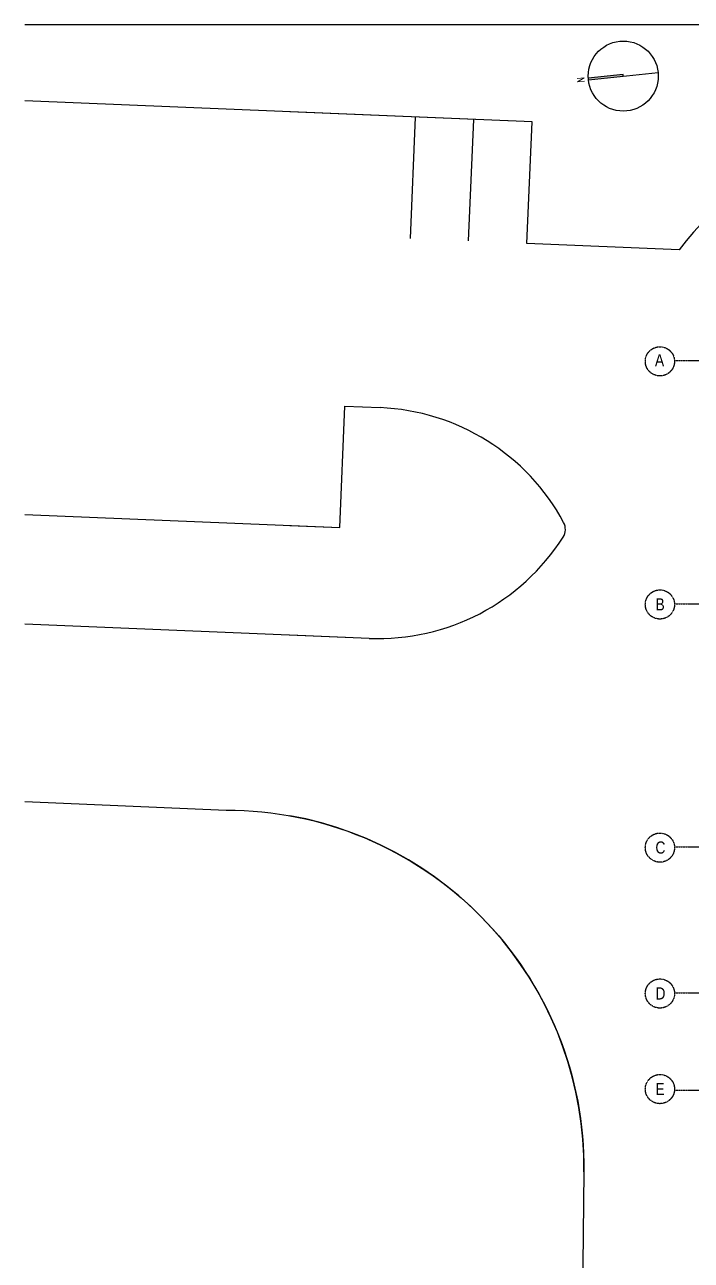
# Model space of a CAD drawing. Extents: x 0 to 163200, y -20682 to 90307.
# Drawn here: x 0 to 27402, y 36347 to 87164 of the extents above; entities that cross this region are included whole.
import ezdxf

# ---------------------------------------------------------------- set-up
doc = ezdxf.new("R2010")
doc.units = 0
doc.header["$LTSCALE"] = 8
doc.header["$MEASUREMENT"] = 0
doc.linetypes.add('CENTER', pattern=[2, 1.25, -0.25, 0.25, -0.25])
doc.layers.get('0').update_dxf_attribs({"linetype": 'CONTINUOUS'})
for name, color, linetype in [('BDY', 5, 'CONTINUOUS'), ('GRID', 5, 'CENTER'), ('ROAD', 5, 'CONTINUOUS')]:
    doc.layers.add(name, color=color, linetype=linetype)
doc.styles.add('KRTA-35', font='SIMPLEX', dxfattribs={"width": 0.8, "height": 3.5})
doc.styles.add('TXT-50-$100', font='ARIALN.TTF', dxfattribs={"height": 500})

# ---------------------------------------------------------------- blocks, each defined once
blk = doc.blocks.new('A$C56FB124C')
blk.add_hatch(color=256).paths.add_polyline_path([(5044, 3820), (5026, 3995), (1210, 3588, 0.0114331), (1224, 3413)])
for p, q in [((1224, 3413), (8864, 4227)), ((5026, 3995), (1210, 3588)), ((5044, 3820), (5026, 3995))]:
    blk.add_line(p, q)
blk.add_circle((5044, 3820), 3842)
at = {"style": 'KRTA-35', "width": 0.8}
blk.add_text('N', height=768, rotation=96.08353, dxfattribs=at).set_placement((807, 3150))

msp = doc.modelspace()

# ---------------------------------------------------------------- linework, layer by layer
at = {"layer": 'BDY', "ltscale": 10}
msp.add_line((123339.8, 87164.1), (0, 87164.1), dxfattribs=at)
msp.add_line((123339.8, 87164.1), (0, 87164.1), dxfattribs=at)
at = {"layer": 'GRID', "ltscale": 0.5}
for p, q in [((26712.1, 73349.1), (149069, 73349.1)), ((26712.1, 73349.1), (149069, 73349.1)), ((26712.1, 63349.1), (144306.4, 63349.1)), ((26712.1, 63349.1), (144306.4, 63349.1)), ((26712.1, 53349.1), (149125.2, 53349.1)), ((26712.1, 53349.1), (149125.2, 53349.1)), ((26712.1, 47349.1), (149125.2, 47349.1)), ((26712.1, 47349.1), (149125.2, 47349.1)), ((26712.1, 43349.1), (149125.2, 43349.1)), ((26712.1, 43349.1), (149125.2, 43349.1))]:
    msp.add_line(p, q, dxfattribs=at)
for centre in [(26112.8, 73319.4), (26112.8, 73319.4), (26112.8, 63319.4), (26112.8, 63319.4), (26112.8, 53319.4), (26112.8, 53319.4), (26112.8, 47319.4), (26112.8, 47319.4), (26112.8, 43388.5), (26112.8, 43388.5)]:
    msp.add_circle(centre, 600, dxfattribs=at)
at = {"layer": 'ROAD'}
for p, q in [((20856.3, 83164.9), (10895.7, 83580.1)), ((20856.3, 83164.9), (10895.7, 83580.1)), ((15852.2, 78369.2), (16060.5, 83364.8)), ((15852.2, 78369.2), (16060.5, 83364.8)), ((18250.1, 78269.2), (18458.4, 83264.9)), ((18250.1, 78269.2), (18458.4, 83264.9)), ((20648, 78169.2), (20856.3, 83164.9)), ((20648, 78169.2), (20856.3, 83164.9)), ((26901.1, 77908.6), (20648, 78169.2)), ((26901.1, 77908.6), (20648, 78169.2)), ((12954.5, 66479.5), (13162.7, 71475.2)), ((12954.5, 66479.5), (13162.7, 71475.2)), ((13162.7, 71475.2), (14607.9, 71415)), ((13162.7, 71475.2), (14607.9, 71415)), ((0, 67019.6), (12954.5, 66479.5)), ((0, 67019.6), (12954.5, 66479.5)), ((10895.7, 66565.4), (12954.5, 66479.5)), ((10895.7, 66565.4), (12954.5, 66479.5)), ((14163.6, 61925.4), (0, 62515.8)), ((14163.6, 61925.4), (0, 62515.8)), ((14163.6, 61925.4), (10895.7, 62061.6)), ((14163.6, 61925.4), (10895.7, 62061.6))]:
    msp.add_line(p, q, dxfattribs=at)
msp.add_lwpolyline([(20856.3, 83164.9), (0, 84034.3)], dxfattribs=at)
msp.add_lwpolyline([(20856.3, 83164.9), (0, 84034.3)], dxfattribs=at)
at = {"layer": 'ROAD', "flags": 128}
msp.add_lwpolyline([(0, 55209.5), (8285.5, 54864.1, -0.4177264), (22986.6, 39990.1), (22761.5, 19556.1)], format="xyb", dxfattribs=at)
msp.add_lwpolyline([(0, 55209.5), (8285.5, 54864.1, -0.4177264), (22986.6, 39990.1), (22761.5, 19556.1)], format="xyb", dxfattribs=at)
at = {"layer": 'ROAD'}
for centre, radius, start, end in [((39689.6, 67964.1), 16200, 90, 142.13105), ((39689.6, 67964.1), 16200, 90, 142.13105), ((14233.1, 62422.8), 9000, 28.33716, 87.61296), ((14233.1, 62422.8), 9000, 28.33716, 87.61296), ((21626.5, 66409.9), 600, 327.54537, 28.33716), ((21626.5, 66409.9), 600, 327.54537, 28.33716), ((14538.4, 70917.6), 9000, 267.61311, 327.54537), ((14538.4, 70917.6), 9000, 267.61311, 327.54537), ((8287.6, 40164.1), 14700, 359.32178, 79.78043), ((8287.6, 40164.1), 14700, 359.32178, 79.78043)]:
    msp.add_arc(centre, radius, start, end, dxfattribs=at)

# ---------------------------------------------------------------- block references
at = {"xscale": 0.375, "yscale": 0.375, "zscale": 0.375}
msp.add_blockref('A$C56FB124C', (22714.1, 83619.3), dxfattribs=at)
msp.add_blockref('A$C56FB124C', (22714.1, 83619.3), dxfattribs=at)

# ---------------------------------------------------------------- texts
at = {"layer": 'GRID', "style": 'TXT-50-$100'}
for s, p in [('A', (25906.2, 73113.9)), ('A', (25906.2, 73113.9)), ('B', (25927, 63072.3)), ('B', (25927, 63072.3)), ('C', (25927, 53072.3)), ('C', (25927, 53072.3)), ('D', (25927, 47072.3)), ('D', (25927, 47072.3)), ('E', (25927, 43141.4)), ('E', (25927, 43141.4))]:
    msp.add_text(s, height=500, dxfattribs=at).set_placement(p)

doc.saveas('drawing.dxf')
